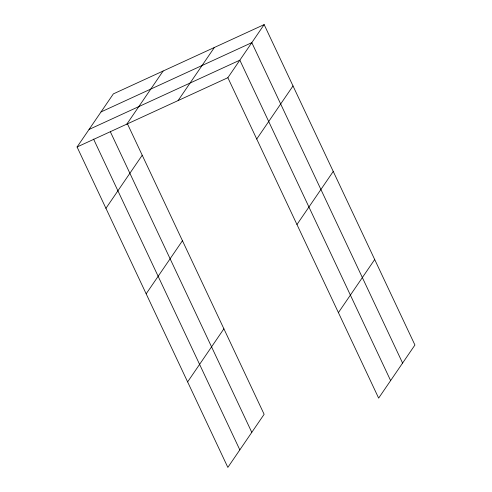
<?xml version="1.0" encoding="UTF-8"?>
<svg xmlns="http://www.w3.org/2000/svg" width="492" height="492" viewBox="0 0 492 492"><rect width="100%" height="100%" fill="white"/><g stroke="black" fill="none" stroke-linecap="round" stroke-linejoin="round"><path stroke-width="0.74" d="M127.299 123.523L264.13 414.301L227.851 467.4L77.072 146.985L113.357 93.886L264.149 24.6L414.928 345.015L378.643 398.114L227.87 77.699L264.149 24.6M126.838 124.119L163.116 71.02M178.104 100.559L214.389 47.466M105.934 208.319L142.219 155.22M146.167 293.816L182.452 240.717M256.732 139.033L293.011 85.934M187.618 381.903L223.897 328.804M296.965 224.53L333.244 171.431M338.416 312.617L374.695 259.518M101.02 111.936L251.812 42.65L402.591 363.071M89.046 129.458L239.844 60.178L390.617 380.593M77.072 146.985L227.87 77.699M110.423 131.924L251.793 432.357M93.585 139.107L239.825 449.879"/></g></svg>
